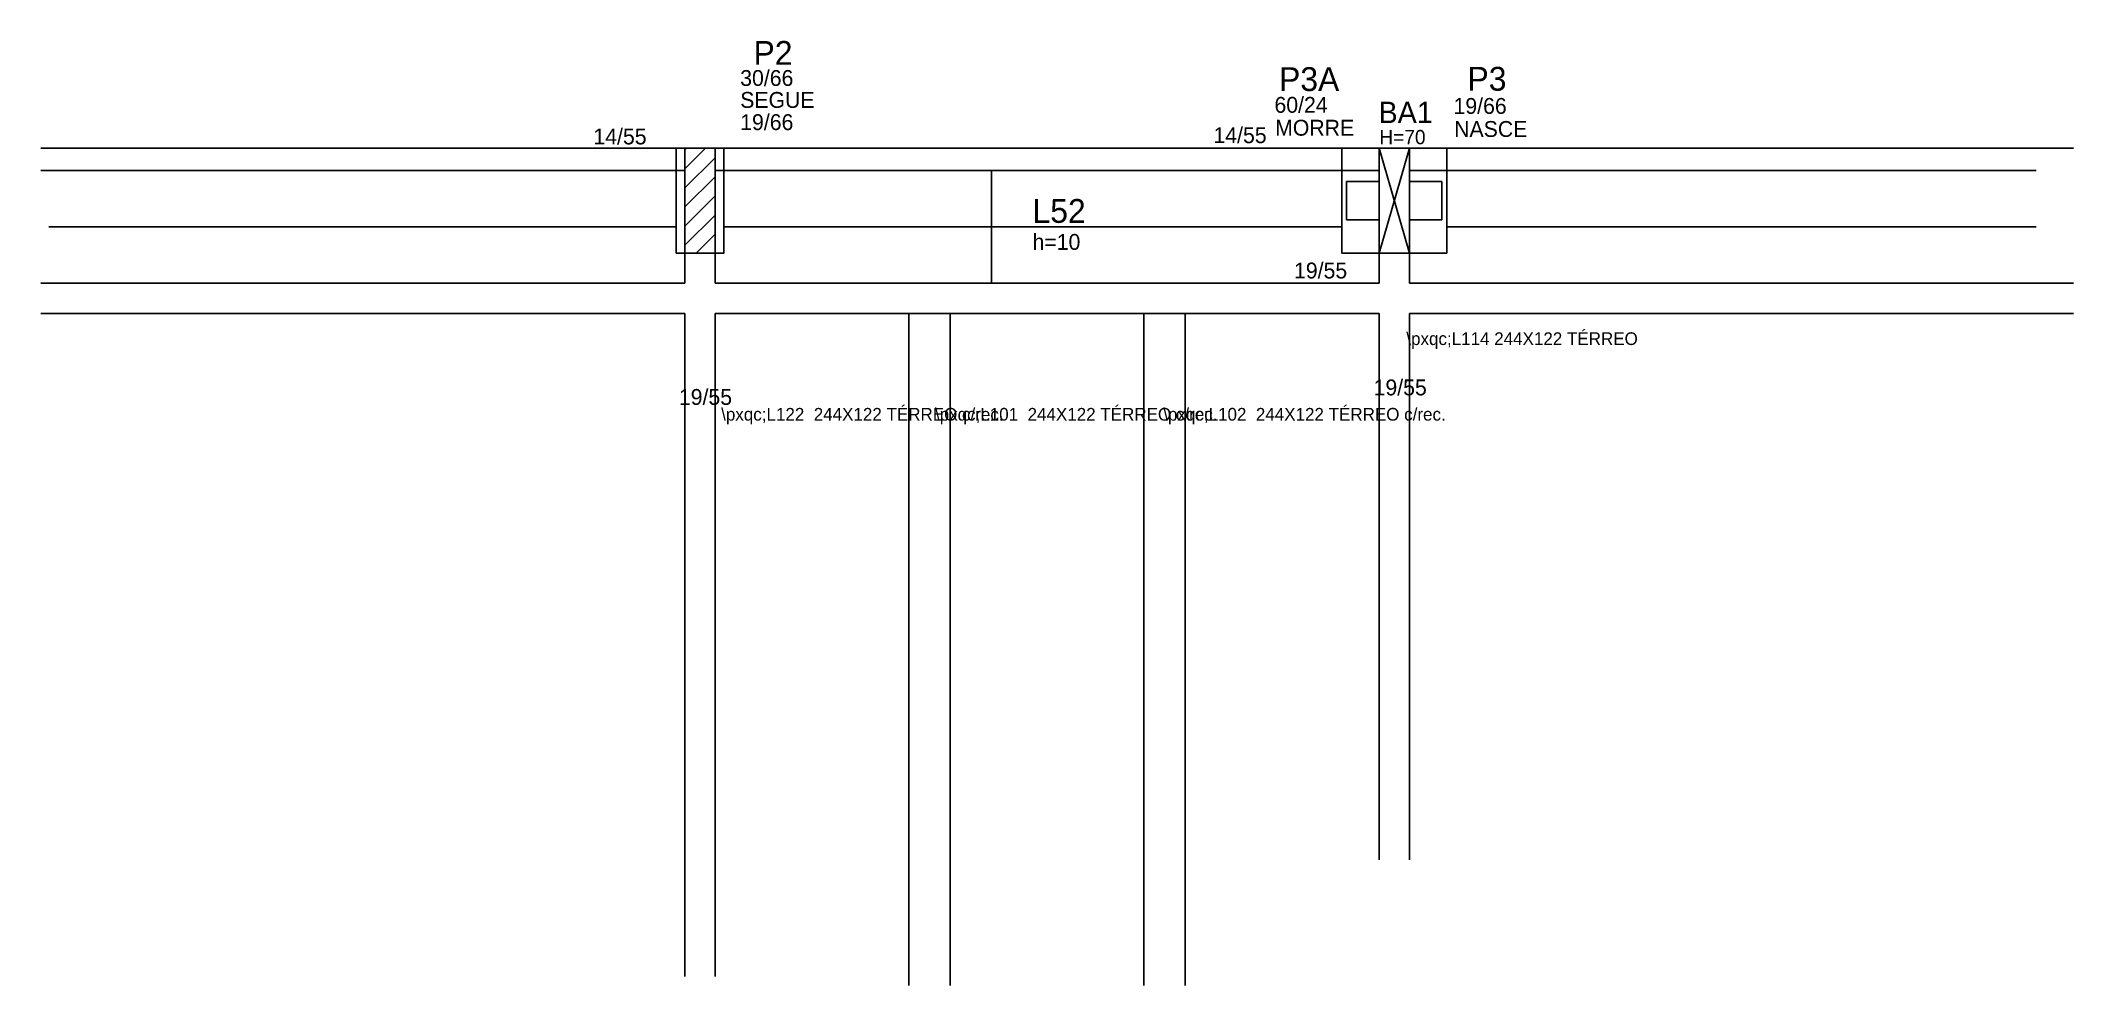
# Model space of a CAD drawing. Header units: metres. Extents: x 3840 to 5119, y 2697 to 3292.
import ezdxf

# ---------------------------------------------------------------- set-up
doc = ezdxf.new("R2010")
doc.units = ezdxf.units.M
for name, color, linetype in [('1', 7, 'Continuous'), ('3', 7, 'Continuous'), ('4', 7, 'Continuous'), ('7', 7, 'Continuous'), ('AUX00', 7, 'Continuous'), ('Painéis', 7, 'Continuous')]:
    doc.layers.add(name, color=color, linetype=linetype)

msp = doc.modelspace()

# ---------------------------------------------------------------- linework, layer by layer
at = {"layer": '1', "color": 7, "lineweight": 25}
for p, q in [((4682.2, 3158.2), (4701.2, 3224.2)), ((4682.2, 3224.2), (4701.2, 3158.2))]:
    msp.add_line(p, q, dxfattribs=at)
at = {"layer": '3', "color": 7, "lineweight": 25}
for p, q in [((3839.7, 3224.2), (4239.7, 3224.2)), ((4245.2, 3211.2), (4258.1, 3224.2)), ((4245.2, 3223.3), (4246.1, 3224.2)), ((4245.2, 3199.2), (4264.2, 3218.2)), ((4269.7, 3224.2), (4682.2, 3224.2)), ((4701.2, 3224.2), (5119.2, 3224.2)), ((3839.7, 3210.2), (4239.7, 3210.2)), ((4239.7, 3210.2), (4245.2, 3210.2)), ((4245.2, 3187.2), (4264.2, 3206.2)), ((4264.2, 3210.2), (4269.7, 3210.2)), ((4269.7, 3210.2), (4658.7, 3210.2)), ((4658.7, 3210.2), (4682.2, 3210.2)), ((4724.7, 3210.2), (4701.2, 3210.2)), ((4724.7, 3210.2), (5095.7, 3210.2)), ((4245.2, 3175.2), (4264.2, 3194.2)), ((4245.2, 3163.1), (4264.2, 3182.1)), ((4252.2, 3158.2), (4264.2, 3170.1))]:
    msp.add_line(p, q, dxfattribs=at)
for points in [[(4658.7, 3158.2), (4724.7, 3158.2), (4724.7, 3224.2), (4658.7, 3224.2), (4658.7, 3158.2)], [(4245.2, 3158.2), (4245.2, 3139.2)], [(4264.2, 3139.2), (4264.2, 3158.2)], [(4682.2, 3158.2), (4682.2, 3139.2)], [(4701.2, 3139.2), (4701.2, 3158.2)], [(4245.2, 3139.2), (3839.7, 3139.2)], [(4682.2, 3139.2), (4264.2, 3139.2)], [(5119.2, 3139.2), (4701.2, 3139.2)], [(3839.7, 3120.2), (4245.2, 3120.2)], [(4245.2, 3120.2), (4245.2, 2702.7)], [(4264.2, 3120.2), (4682.2, 3120.2)], [(4264.2, 2702.7), (4264.2, 3120.2)], [(4682.2, 3120.2), (4682.2, 2776.2)], [(4701.2, 3120.2), (5119.2, 3120.2)], [(4701.2, 2776.2), (4701.2, 3120.2)]]:
    msp.add_lwpolyline(points, dxfattribs=at)
at = {"layer": '7', "color": 7, "lineweight": 25}
for points in [[(4245.2, 3224.2), (4239.7, 3224.2), (4239.7, 3158.2), (4245.2, 3158.2), (4245.2, 3224.2)], [(4245.2, 3158.2), (4264.2, 3158.2), (4264.2, 3224.2), (4245.2, 3224.2), (4245.2, 3158.2)], [(4269.7, 3224.2), (4264.2, 3224.2), (4264.2, 3158.2), (4269.7, 3158.2), (4269.7, 3224.2)], [(4682.2, 3158.2), (4701.2, 3158.2), (4701.2, 3224.2), (4682.2, 3224.2), (4682.2, 3158.2)], [(4682.2, 3203.2), (4661.7, 3203.2), (4661.7, 3179.2), (4682.2, 3179.2), (4682.2, 3203.2)], [(4721.7, 3203.2), (4701.2, 3203.2), (4701.2, 3179.2), (4721.7, 3179.2), (4721.7, 3203.2)]]:
    msp.add_lwpolyline(points, dxfattribs=at)
at = {"layer": 'Painéis', "color": 7, "lineweight": 25}
for p, q in [((4438.2, 3210.2), (4438.2, 3139.2)), ((3844.7, 3174.7), (4239.7, 3174.7)), ((4269.7, 3174.7), (4658.7, 3174.7)), ((4724.7, 3174.7), (5095.7, 3174.7)), ((4386.1, 3120.2), (4386.1, 2697.2)), ((4412.1, 3120.2), (4412.1, 2697.2)), ((4534.1, 3120.2), (4534.1, 2697.2)), ((4560.1, 3120.2), (4560.1, 2697.2))]:
    msp.add_line(p, q, dxfattribs=at)

# ---------------------------------------------------------------- texts
at = {"layer": '3', "color": 7, "lineweight": 25}
for s, height, p in [('30/66', 10, (4280, 3263.4)), ('SEGUE', 10, (4280, 3249.6)), ('60/24', 10, (4616.3, 3246.5)), ('19/66', 10, (4729, 3245.8)), ('19/66', 10, (4280, 3235.6)), ('14/55', 10, (4577.9, 3227.4)), ('MORRE', 10, (4616.7, 3232.1)), ('NASCE', 10, (4729.4, 3231.3)), ('14/55', 10, (4187.6, 3226.6)), ('H=70', 9, (4682.3, 3226.7)), ('h=10', 10, (4464, 3160.2)), ('19/55', 10, (4628.6, 3142.2)), ('19/55', 10, (4241.4, 3062.6)), ('19/55', 10, (4678.7, 3068.6))]:
    msp.add_text(s, height=height, dxfattribs=at).set_placement(p)
at = {"layer": '4', "color": 7, "lineweight": 25}
for s, height, p in [('P2', 15, (4288.4, 3276.7)), ('P3', 15, (4737.8, 3260.4)), ('P3A', 15, (4619.2, 3260.2)), ('BA1', 13.5, (4681.8, 3240)), ('L52', 15, (4464, 3177.2))]:
    msp.add_text(s, height=height, dxfattribs=at).set_placement(p)
at = {"layer": 'AUX00', "color": 7, "lineweight": 25}
for s, p in [('\\pxqc;L114^J244X122^JTÉRREO', (4699.3, 3100.3)), ('\\pxqc;L122 ^J244X122^JTÉRREO^Jc/rec.', (4268, 3052.7)), ('\\pxqc;L101 ^J244X122^JTÉRREO^Jc/rec.', (4402.6, 3052.7)), ('\\pxqc;L102 ^J244X122^JTÉRREO^Jc/rec.', (4546.3, 3052.7))]:
    msp.add_text(s, height=8, dxfattribs=at).set_placement(p)

doc.saveas('drawing.dxf')
